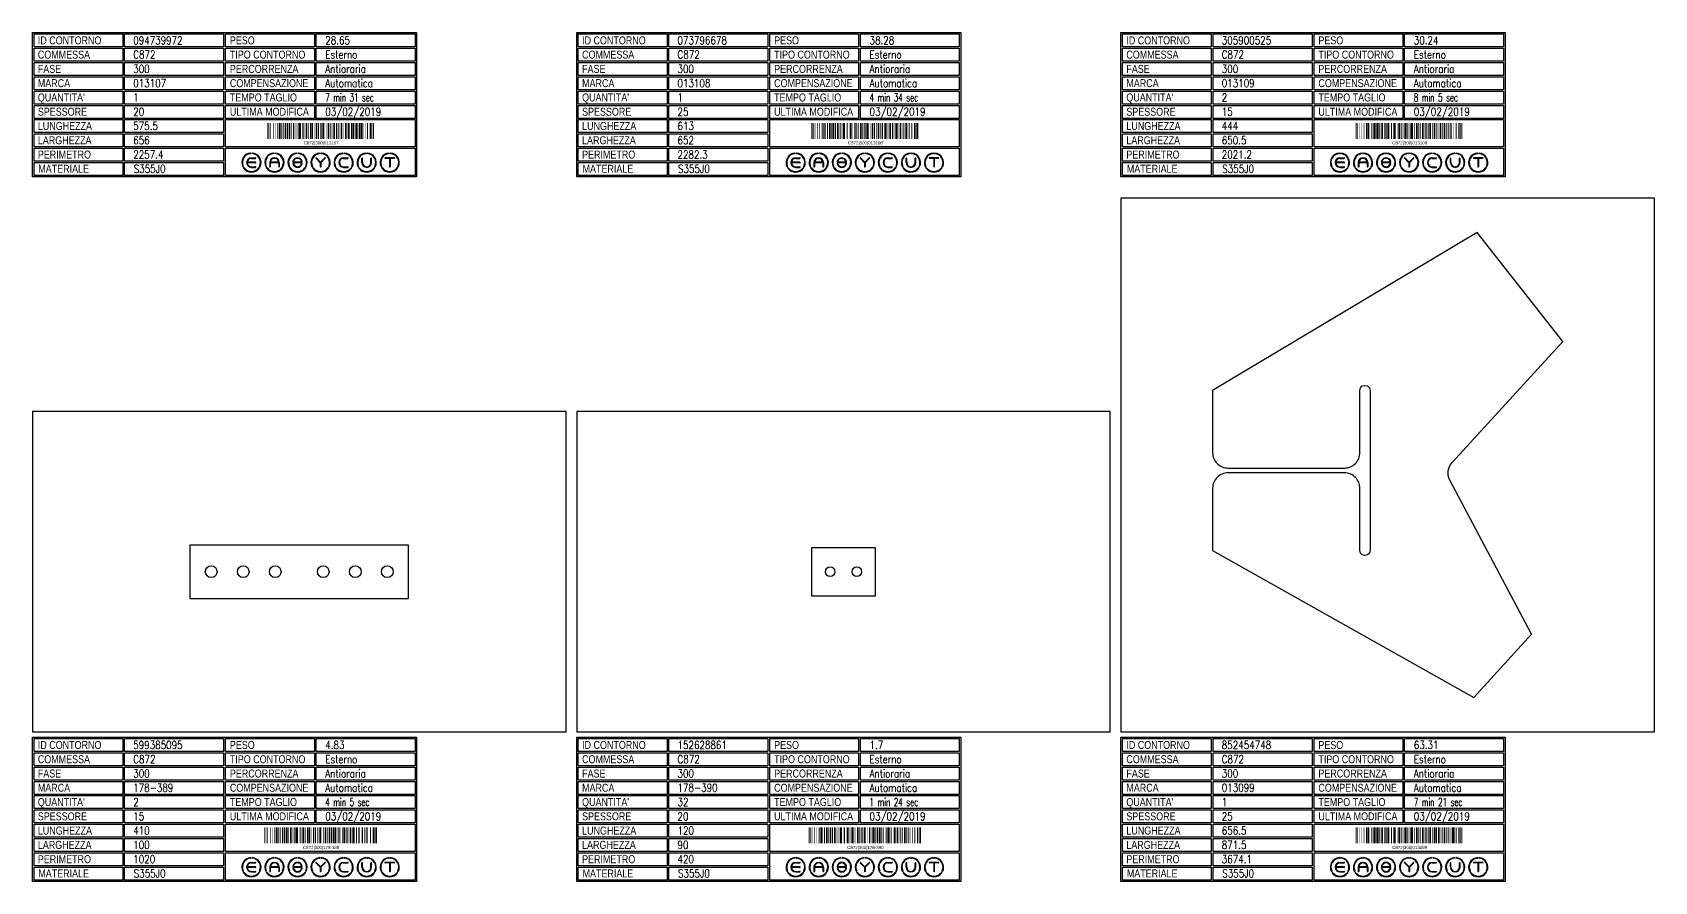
# Model space of a CAD drawing. Header units: millimetres. Extents: x 10000 to 53102, y 10000 to 35064.
# Drawn here: x 10000 to 13040, y 15084 to 16676 of the extents above; entities that cross this region are included whole.
import ezdxf
from ezdxf.enums import TextEntityAlignment as Align

# ---------------------------------------------------------------- set-up
doc = ezdxf.new("R2010")
doc.units = ezdxf.units.MM
doc.styles.add('EasyCutStyle', font='romans.shx', dxfattribs={"width": 0.8})
doc.styles.add('EasyCutStyle1', font='arial.ttf', dxfattribs={"width": 0.8})

# ---------------------------------------------------------------- blocks, each defined once
blk = doc.blocks.new('BlockShape01')
at = {"color": 253}
blk.add_lwpolyline([(0, 0), (720, 0), (720, -271), (0, -271)], close=True, dxfattribs=at)
at = {"color": 2}
for points in [[(3, -2.9), (169.3, -2.9), (169.3, -27.3), (3, -27.3)], [(3, -2.9), (169.3, -2.9), (169.3, -27.3), (3, -27.3)], [(3, -29.6), (169.3, -29.6), (169.3, -54), (3, -54)], [(361.9, -2.9), (528.3, -2.9), (528.3, -27.3), (361.9, -27.3)], [(361.9, -29.6), (528.3, -29.6), (528.3, -54), (361.9, -54)], [(3, -56.4), (169.3, -56.4), (169.3, -80.8), (3, -80.8)], [(361.9, -56.4), (528.3, -56.4), (528.3, -80.8), (361.9, -80.8)], [(3, -83.1), (169.3, -83.1), (169.3, -107.6), (3, -107.6)], [(361.9, -83.1), (528.3, -83.1), (528.3, -107.6), (361.9, -107.6)], [(3, -109.9), (169.3, -109.9), (169.3, -134.3), (3, -134.3)], [(361.9, -109.9), (528.3, -109.9), (528.3, -134.3), (361.9, -134.3)], [(3, -136.7), (169.3, -136.7), (169.3, -161.1), (3, -161.1)], [(361.9, -136.7), (528.3, -136.7), (528.3, -161.1), (361.9, -161.1)], [(3, -163.4), (169.3, -163.4), (169.3, -187.9), (3, -187.9)], [(3, -190.2), (169.3, -190.2), (169.3, -214.6), (3, -214.6)], [(3, -217), (169.3, -217), (169.3, -241.4), (3, -241.4)], [(3, -243.7), (169.3, -243.7), (169.3, -268.1), (3, -268.1)]]:
    blk.add_lwpolyline(points, close=True, dxfattribs=at)
at = {"color": 1}
for points in [[(172.7, -2.9), (358.1, -2.9), (358.1, -27.3), (172.7, -27.3)], [(172.7, -29.6), (358.1, -29.6), (358.1, -54), (172.7, -54)], [(531.6, -2.9), (717, -2.9), (717, -27.3), (531.6, -27.3)], [(531.6, -29.6), (717, -29.6), (717, -54), (531.6, -54)], [(172.7, -56.4), (358.1, -56.4), (358.1, -80.8), (172.7, -80.8)], [(531.6, -56.4), (717, -56.4), (717, -80.8), (531.6, -80.8)], [(172.7, -83.1), (358.1, -83.1), (358.1, -107.6), (172.7, -107.6)], [(531.6, -83.1), (717, -83.1), (717, -107.6), (531.6, -107.6)], [(172.7, -109.9), (358.1, -109.9), (358.1, -134.3), (172.7, -134.3)], [(531.6, -109.9), (717, -109.9), (717, -134.3), (531.6, -134.3)], [(172.7, -136.7), (358.1, -136.7), (358.1, -161.1), (172.7, -161.1)], [(531.6, -136.7), (717, -136.7), (717, -161.1), (531.6, -161.1)], [(172.7, -163.4), (358.1, -163.4), (358.1, -187.9), (172.7, -187.9)], [(361.9, -163.4), (717, -163.4), (717, -214.6), (361.9, -214.6)], [(172.7, -190.2), (358.1, -190.2), (358.1, -214.6), (172.7, -214.6)], [(172.7, -217), (358.1, -217), (358.1, -241.4), (172.7, -241.4)], [(361.9, -217), (717, -217), (717, -268.1), (361.9, -268.1)], [(172.7, -243.7), (358.1, -243.7), (358.1, -268.1), (172.7, -268.1)]]:
    blk.add_lwpolyline(points, close=True, dxfattribs=at)
at = {"color": 161, "style": 'EasyCutStyle1', "width": 0.8}
for s, p in [('ID CONTORNO', (10.1, -22.4)), ('PESO', (370, -22.4)), ('COMMESSA', (10.1, -49.1)), ('FASE', (10.1, -75.9)), ('TIPO CONTORNO', (370, -49.1)), ('PERCORRENZA', (370, -75.9)), ('MARCA', (10.1, -102.6)), ('COMPENSAZIONE', (370, -102.6)), ("QUANTITA'", (10.1, -129.4)), ('TEMPO TAGLIO', (370, -129.4)), ('SPESSORE', (10.1, -156.2)), ('ULTIMA MODIFICA', (370, -156.2)), ('LUNGHEZZA', (10.1, -182.9)), ('LARGHEZZA', (10.1, -209.7)), ('PERIMETRO', (10.1, -236.5)), ('MATERIALE', (11, -263.2))]:
    blk.add_text(s, height=15, dxfattribs=at).set_placement(p)
at = {"style": 'EasyCutStyle'}
for tag, p, width in [('IDSHAPE', (188.9, -22.4), 0.8), ('WEIGTHSHAPE', (548.8, -22.4), 0.8), ('ORDERSHAPE', (188.9, -49.1), 0.8), ('TYPESHAPE', (548.8, -49.1), 0.8), ('PHASESHAPE', (188.9, -75.9), 0.8), ('MKSHAPE', (188.9, -102.6), 0.8), ('JOUSHAPE', (548.8, -75.9), 0.8), ('COMPSHAPE', (548.8, -102.6), 0.8), ('QTASHAPE', (188.9, -129.4), 0.8), ('TIMECUTSHAPE', (548.8, -129.4), 0.65), ('TKSHAPE', (188.9, -156.2), 0.8), ('LASTMODIFYSHAPE', (548.8, -156.2), 0.8), ('LENGTHSHAPE', (188.9, -182.9), 0.8), ('HEIGHTSHAPE', (188.9, -209.7), 0.8), ('PERIMETERSHAPE', (188.9, -236.5), 0.8), ('MATSHAPE', (189.8, -263.2), 0.8)]:
    blk.add_attdef(tag, p, '', height=15, dxfattribs=dict(at, width=width))
blk = doc.blocks.new('Logo')
for color, points in [(140, [(-144.9, -7.2, -1), (-145.9, -7.6, -0.520567), (-131.2, 17.9, -1), (-131.1, 16.9, 0.520567)]), (256, [(-121.7, 0.5), (-137.5, 0.5, -0.394366), (-129.6, 7.9), (-121.7, 7.9, 1), (-121.7, 9), (-129.6, 9, 1), (-129.6, -9), (-121.7, -9, 1), (-121.7, -7.9), (-129.6, -7.9, -0.394366), (-137.5, -0.5), (-121.7, -0.5, 1)]), (140, [(-114.3, -7.2, 1), (-113.3, -7.6, 0.520567), (-128, 17.9, 0.916853), (-128.2, 16.9, 0.043377), (-128.1, 16.9, -0.520567)]), (140, [(-101.7, -7.2, -1), (-102.7, -7.6, -0.520567), (-88, 17.9, -1), (-87.9, 16.9, 0.520567)]), (140, [(-71.1, -7.2, 1), (-70.1, -7.6, 0.520567), (-84.8, 17.9, 1), (-84.9, 16.9, -0.520567)]), (140, [(-58.5, -7.2, -1), (-59.5, -7.6, -0.520567), (-44.8, 17.9, -1), (-44.7, 16.9, 0.520567)]), (256, [(-36.6, -0.5, -0.486114), (-35.5, -1.9, -0.776377), (-50.9, -2, 1), (-51.9, -2.3, 0.776377), (-34.5, -2.1, 0.486114), (-36.6, 0.5), (-49.8, 0.5, -0.486114), (-50.9, 1.9, -0.776377), (-35.5, 2, 1), (-34.5, 2.3, 0.776377), (-51.9, 2.1, 0.486114), (-49.8, -0.5)]), (140, [(-27.9, -7.2, 1), (-26.9, -7.6, 0.520567), (-41.6, 17.9, 1), (-41.7, 16.9, -0.520567)]), (140, [(-15.3, -7.2, -1), (-16.3, -7.6, -0.520567), (-1.6, 17.9, -1), (-1.5, 16.9, 0.520567)]), (256, [(0, 0.8), (-8.1, 8.8, 1), (-8.8, 8.1), (-0.5, -0.2), (-0.5, -7.9, 1), (0.5, -7.9), (0.5, -0.2), (8.8, 8.1, 1), (8.1, 8.8)]), (140, [(15.3, -7.2, 1), (16.3, -7.6, 0.520567), (1.6, 17.9, 1), (1.5, 16.9, -0.520567)]), (140, [(27.9, -7.2, -1), (26.9, -7.6, -0.520567), (41.6, 17.9, -1), (41.7, 16.9, 0.520567)]), (256, [(43.2, -9), (51.1, -9, 1), (51.1, -7.9), (43.2, -7.9, -1), (43.2, 7.9), (51.1, 7.9, 1), (51.1, 9), (43.2, 9, 1)]), (140, [(58.5, -7.2, 1), (59.5, -7.6, 0.520567), (44.8, 17.9, 1), (44.7, 16.9, -0.520567)]), (140, [(71.1, -7.2, -1), (70.1, -7.6, -0.520567), (84.8, 17.9, -1), (84.9, 16.9, 0.520567)]), (256, [(78.5, 0), (78.5, 7.9, 1), (77.4, 7.9), (77.4, 0, 1), (95.4, 0), (95.4, 7.9, 1), (94.3, 7.9), (94.3, 0, -1)]), (140, [(101.7, -7.2, 1), (102.7, -7.6, 0.520567), (88, 17.9, 1), (87.9, 16.9, -0.520567)]), (140, [(114.3, -7.2, -1), (113.3, -7.6, -0.520567), (128, 17.9, -1), (128.1, 16.9, 0.520567)]), (256, [(121.1, 9, 1), (121.1, 7.9), (129.1, 7.9), (129.1, -7.9, 1), (130.1, -7.9), (130.1, 7.9), (138.1, 7.9, 1), (138.1, 9)]), (140, [(144.9, -7.2, 1), (145.9, -7.6, 0.520567), (131.2, 17.9, 1), (131.1, 16.9, -0.520567)]), (140, [(-114.9, -10.3, 1), (-115.7, -9.7, -0.520567), (-143.5, -9.7, 1), (-144.3, -10.3, 0.520567)]), (140, [(-71.7, -10.3, 1), (-72.5, -9.7, -0.520567), (-100.3, -9.7, 1), (-101.1, -10.3, 0.520567)]), (140, [(-28.5, -10.3, 1), (-29.3, -9.7, -0.520567), (-57.1, -9.7, 1), (-57.9, -10.3, 0.520567)]), (140, [(14.7, -10.3, 1), (13.9, -9.7, -0.520567), (-13.9, -9.7, 1), (-14.7, -10.3, 0.520567)]), (140, [(57.9, -10.3, 1), (57.1, -9.7, -0.520567), (29.3, -9.7, 1), (28.5, -10.3, 0.520567)]), (140, [(101.1, -10.3, 1), (100.3, -9.7, -0.520567), (72.5, -9.7, 1), (71.7, -10.3, 0.520567)]), (140, [(144.3, -10.3, 1), (143.5, -9.7, -0.520567), (115.7, -9.7, 1), (114.9, -10.3, 0.520567)])]:
    blk.add_hatch(color=color).paths.add_polyline_path(points)
h = blk.add_hatch(color=256)
h.paths.add_polyline_path([(-78.5, -0.5), (-78.5, -7.9, 1), (-77.4, -7.9), (-77.4, 0, 1), (-95.4, 0), (-95.4, -7.9, 1), (-94.3, -7.9), (-94.3, -0.5)])
h.paths.add_polyline_path([(-94.3, 0.5, -0.933992), (-78.5, 0.5)], flags=16)
for p, q in [((-121.7, 0.5), (-137.5, 0.5)), ((-129.6, 9), (-121.7, 9)), ((-129.6, 7.9), (-121.7, 7.9)), ((-95.4, 0), (-95.4, -7.9)), ((-78.5, 0.5), (-94.3, 0.5)), ((-77.4, 0), (-77.4, -7.9)), ((-36.6, 0.5), (-49.8, 0.5)), ((-0.5, -0.2), (-8.8, 8.1)), ((0, 0.8), (-8.1, 8.8)), ((0, 0.8), (8.1, 8.8)), ((0.5, -0.2), (8.8, 8.1)), ((43.2, 9), (51.1, 9)), ((43.2, 7.9), (51.1, 7.9)), ((77.4, 0), (77.4, 7.9)), ((78.5, 0), (78.5, 7.9)), ((94.3, 0), (94.3, 7.9)), ((95.4, 0), (95.4, 7.9)), ((138.1, 9), (121.1, 9)), ((129.1, 7.9), (121.1, 7.9)), ((129.1, 7.9), (129.1, -7.9)), ((130.1, 7.9), (130.1, -7.9)), ((138.1, 7.9), (130.1, 7.9)), ((-121.7, -0.5), (-137.5, -0.5)), ((-129.6, -7.9), (-121.7, -7.9)), ((-129.6, -9), (-121.7, -9)), ((-94.3, -0.5), (-94.3, -7.9)), ((-78.5, -0.5), (-94.3, -0.5)), ((-78.5, -0.5), (-78.5, -7.9)), ((-36.6, -0.5), (-49.8, -0.5)), ((-0.5, -0.2), (-0.5, -7.9)), ((0.5, -0.2), (0.5, -7.9)), ((43.2, -7.9), (51.1, -7.9)), ((43.2, -9), (51.1, -9))]:
    blk.add_line(p, q)
at = {"color": 140}
for centre, radius, start, end in [((-129.6, 0), 18, 95, 205), ((-129.6, 0), 16.9, 95, 205), ((-131.1, 17.4), 0.54, 275, 95), ((-128.1, 17.4), 0.54, 85, 265), ((-129.6, 0), 16.9, 335, 85), ((-129.6, 0), 18, 335, 85), ((-86.4, 0), 18, 95, 205), ((-86.4, 0), 16.9, 95, 205), ((-87.9, 17.4), 0.54, 275, 95), ((-84.9, 17.4), 0.54, 85, 265), ((-86.4, 0), 16.9, 335, 85), ((-86.4, 0), 18, 335, 85), ((-43.2, 0), 18, 95, 205), ((-43.2, 0), 16.9, 95, 205), ((-44.7, 17.4), 0.54, 275, 95), ((-41.7, 17.4), 0.54, 85, 265), ((-43.2, 0), 16.9, 335, 85), ((-43.2, 0), 18, 335, 85), ((0, 0), 18, 95, 205), ((0, 0), 16.9, 95, 205), ((-1.5, 17.4), 0.54, 275, 95), ((1.5, 17.4), 0.54, 85, 265), ((0, 0), 16.9, 335, 85), ((0, 0), 18, 335, 85), ((43.2, 0), 18, 95, 205), ((43.2, 0), 16.9, 95, 205), ((41.7, 17.4), 0.54, 275, 95), ((44.7, 17.4), 0.54, 85, 265), ((43.2, 0), 16.9, 335, 85), ((43.2, 0), 18, 335, 85), ((86.4, 0), 18, 95, 205), ((86.4, 0), 16.9, 95, 205), ((84.9, 17.4), 0.54, 275, 95), ((87.9, 17.4), 0.54, 85, 265), ((86.4, 0), 16.9, 335, 85), ((86.4, 0), 18, 335, 85), ((129.6, 0), 18, 95, 205), ((129.6, 0), 16.9, 95, 205), ((128.1, 17.4), 0.54, 275, 95), ((131.1, 17.4), 0.54, 85, 265), ((129.6, 0), 16.9, 335, 85), ((129.6, 0), 18, 335, 85), ((-145.4, -7.4), 0.54, 205, 25), ((-143.9, -10), 0.54, 35, 215), ((-129.6, 0), 18, 215, 325), ((-129.6, 0), 16.9, 215, 325), ((-115.3, -10), 0.54, 325, 145), ((-113.8, -7.4), 0.54, 155, 335), ((-102.2, -7.4), 0.54, 205, 25), ((-100.7, -10), 0.54, 35, 215), ((-86.4, 0), 18, 215, 325), ((-86.4, 0), 16.9, 215, 325), ((-72.1, -10), 0.54, 325, 145), ((-70.6, -7.4), 0.54, 155, 335), ((-59, -7.4), 0.54, 205, 25), ((-57.5, -10), 0.54, 35, 215), ((-43.2, 0), 18, 215, 325), ((-43.2, 0), 16.9, 215, 325), ((-28.9, -10), 0.54, 325, 145), ((-27.4, -7.4), 0.54, 155, 335), ((-15.8, -7.4), 0.54, 205, 25), ((-14.3, -10), 0.54, 35, 215), ((0, 0), 18, 215, 325), ((0, 0), 16.9, 215, 325), ((14.3, -10), 0.54, 325, 145), ((15.8, -7.4), 0.54, 155, 335), ((27.4, -7.4), 0.54, 205, 25), ((28.9, -10), 0.54, 35, 215), ((43.2, 0), 18, 215, 325), ((43.2, 0), 16.9, 215, 325), ((57.5, -10), 0.54, 325, 145), ((59, -7.4), 0.54, 155, 335), ((70.6, -7.4), 0.54, 205, 25), ((72.1, -10), 0.54, 35, 215), ((86.4, 0), 18, 215, 325), ((86.4, 0), 16.9, 215, 325), ((100.7, -10), 0.54, 325, 145), ((102.2, -7.4), 0.54, 155, 335), ((113.8, -7.4), 0.54, 205, 25), ((115.3, -10), 0.54, 35, 215), ((129.6, 0), 18, 215, 325), ((129.6, 0), 16.9, 215, 325), ((143.9, -10), 0.54, 325, 145), ((145.4, -7.4), 0.54, 155, 335)]:
    blk.add_arc(centre, radius, start, end, dxfattribs=at)
for centre, radius, start, end in [((-129.6, 0), 9, 90, 270), ((-129.6, 0), 7.92, 90, 176.0904), ((-121.7, 8.5), 0.54, 270, 90), ((-121.7, 0), 0.54, 270, 90), ((-86.4, 0), 9, 0, 180), ((-86.4, 0), 7.92, 3.9096, 176.0904), ((-49.8, 1.6), 2.16, 166.2998, 270), ((-43.2, 0), 9, 15, 166.2998), ((-43.2, 0), 7.92, 15, 166.2998), ((-49.8, 1.6), 1.08, 166.2998, 270), ((-36.6, -1.6), 2.16, 346.2998, 90), ((-35, 2.2), 0.54, 195, 15), ((-8.5, 8.5), 0.54, 45, 225), ((8.5, 8.5), 0.54, 315, 135), ((43.2, 0), 9, 90, 270), ((43.2, 0), 7.92, 90, 270), ((51.1, 8.5), 0.54, 270, 90), ((77.9, 7.9), 0.54, 0, 180), ((86.4, 0), 9, 180, 0), ((86.4, 0), 7.92, 180, 0), ((94.9, 7.9), 0.54, 0, 180), ((121.1, 8.5), 0.54, 90, 270), ((138.1, 8.5), 0.54, 270, 90), ((-129.6, 0), 7.92, 183.9096, 270), ((-121.7, -8.5), 0.54, 270, 90), ((-94.9, -7.9), 0.54, 180, 0), ((-77.9, -7.9), 0.54, 180, 0), ((-51.4, -2.2), 0.54, 15, 195), ((-43.2, 0), 9, 195, 346.2998), ((-43.2, 0), 7.92, 195, 346.2998), ((-36.6, -1.6), 1.08, 346.2998, 90), ((0, -7.9), 0.54, 180, 0), ((51.1, -8.5), 0.54, 270, 90), ((129.6, -7.9), 0.54, 180, 0)]:
    blk.add_arc(centre, radius, start, end)
blk = doc.blocks.new('599385095_128', base_point=(245, -470))
at = {"linetype": 'Continuous'}
for points, const_width in [([(246, -470), (246, -440)], 2), ([(248.5, -470), (248.5, -440)], 1), ([(251.5, -470), (251.5, -440)], 1), ([(256.5, -470), (256.5, -440)], 1), ([(260.5, -470), (260.5, -440)], 1), ([(265, -470), (265, -440)], 2), ([(268.5, -470), (268.5, -440)], 3), ([(271.5, -470), (271.5, -440)], 1), ([(275, -470), (275, -440)], 2), ([(279.5, -470), (279.5, -440)], 3), ([(283, -470), (283, -440)], 2), ([(286.5, -470), (286.5, -440)], 3), ([(290, -470), (290, -440)], 2), ([(294.5, -470), (294.5, -440)], 3), ([(298.5, -470), (298.5, -440)], 1), ([(300.5, -470), (300.5, -440)], 1), ([(302.5, -470), (302.5, -440)], 1), ([(306, -470), (306, -440)], 4), ([(312, -470), (312, -440)], 2), ([(315.5, -470), (315.5, -440)], 1), ([(318.5, -470), (318.5, -440)], 3), ([(322.5, -470), (322.5, -440)], 1), ([(326.5, -470), (326.5, -440)], 3), ([(330, -470), (330, -440)], 2), ([(333.5, -470), (333.5, -440)], 1), ([(337.5, -470), (337.5, -440)], 3), ([(341, -470), (341, -440)], 2), ([(344.5, -470), (344.5, -440)], 1), ([(346.5, -470), (346.5, -440)], 1), ([(350, -470), (350, -440)], 4), ([(355.5, -470), (355.5, -440)], 1), ([(359.5, -470), (359.5, -440)], 3), ([(364, -470), (364, -440)], 2), ([(367.5, -470), (367.5, -440)], 3), ([(371, -470), (371, -440)], 2), ([(374.5, -470), (374.5, -440)], 3), ([(378.5, -470), (378.5, -440)], 3), ([(381.5, -470), (381.5, -440)], 1), ([(385, -470), (385, -440)], 2), ([(388.5, -470), (388.5, -440)], 1), ([(392, -470), (392, -440)], 2), ([(395.5, -470), (395.5, -440)], 3), ([(400, -470), (400, -440)], 2), ([(403.5, -470), (403.5, -440)], 1), ([(406.5, -470), (406.5, -440)], 3), ([(411.5, -470), (411.5, -440)], 3), ([(414.5, -470), (414.5, -440)], 1), ([(418, -470), (418, -440)], 2), ([(422.5, -470), (422.5, -440)], 3), ([(426.5, -470), (426.5, -440)], 1), ([(429, -470), (429, -440)], 2), ([(432.5, -470), (432.5, -440)], 1), ([(435.5, -470), (435.5, -440)], 1), ([(438, -470), (438, -440)], 2), ([(444, -470), (444, -440)], 2), ([(449.5, -470), (449.5, -440)], 3), ([(452.5, -470), (452.5, -440)], 1), ([(455, -470), (455, -440)], 2)]:
    blk.add_lwpolyline(points, dxfattribs=dict(at, const_width=const_width))
blk.add_text('C872|300|178-389', height=6).set_placement((351.5, -480.5), align=Align.CENTER)
blk = doc.blocks.new('152628861_128', base_point=(100, -475))
at = {"linetype": 'Continuous'}
for points, const_width in [([(101, -475), (101, -445)], 2), ([(103.5, -475), (103.5, -445)], 1), ([(106.5, -475), (106.5, -445)], 1), ([(111.5, -475), (111.5, -445)], 1), ([(115.5, -475), (115.5, -445)], 1), ([(120, -475), (120, -445)], 2), ([(123.5, -475), (123.5, -445)], 3), ([(126.5, -475), (126.5, -445)], 1), ([(130, -475), (130, -445)], 2), ([(134.5, -475), (134.5, -445)], 3), ([(138, -475), (138, -445)], 2), ([(141.5, -475), (141.5, -445)], 3), ([(145, -475), (145, -445)], 2), ([(149.5, -475), (149.5, -445)], 3), ([(153.5, -475), (153.5, -445)], 1), ([(155.5, -475), (155.5, -445)], 1), ([(157.5, -475), (157.5, -445)], 1), ([(161, -475), (161, -445)], 4), ([(167, -475), (167, -445)], 2), ([(170.5, -475), (170.5, -445)], 1), ([(173.5, -475), (173.5, -445)], 3), ([(177.5, -475), (177.5, -445)], 1), ([(181.5, -475), (181.5, -445)], 3), ([(185, -475), (185, -445)], 2), ([(188.5, -475), (188.5, -445)], 1), ([(192.5, -475), (192.5, -445)], 3), ([(196, -475), (196, -445)], 2), ([(199.5, -475), (199.5, -445)], 1), ([(201.5, -475), (201.5, -445)], 1), ([(205, -475), (205, -445)], 4), ([(210.5, -475), (210.5, -445)], 1), ([(214.5, -475), (214.5, -445)], 3), ([(219, -475), (219, -445)], 2), ([(222.5, -475), (222.5, -445)], 3), ([(226, -475), (226, -445)], 2), ([(229.5, -475), (229.5, -445)], 3), ([(233.5, -475), (233.5, -445)], 3), ([(236.5, -475), (236.5, -445)], 1), ([(240, -475), (240, -445)], 2), ([(243.5, -475), (243.5, -445)], 1), ([(247, -475), (247, -445)], 2), ([(250.5, -475), (250.5, -445)], 3), ([(255, -475), (255, -445)], 2), ([(258.5, -475), (258.5, -445)], 1), ([(261.5, -475), (261.5, -445)], 3), ([(266.5, -475), (266.5, -445)], 3), ([(270.5, -475), (270.5, -445)], 1), ([(273, -475), (273, -445)], 2), ([(276.5, -475), (276.5, -445)], 1), ([(280.5, -475), (280.5, -445)], 3), ([(284, -475), (284, -445)], 2), ([(288, -475), (288, -445)], 2), ([(290.5, -475), (290.5, -445)], 1), ([(294.5, -475), (294.5, -445)], 1), ([(299, -475), (299, -445)], 2), ([(304.5, -475), (304.5, -445)], 3), ([(307.5, -475), (307.5, -445)], 1), ([(310, -475), (310, -445)], 2)]:
    blk.add_lwpolyline(points, dxfattribs=dict(at, const_width=const_width))
blk.add_text('C872|300|178-390', height=6).set_placement((206.5, -485.5), align=Align.CENTER)
blk = doc.blocks.new('852454748_128', base_point=(368.2, -284.2))
at = {"linetype": 'Continuous'}
for points, const_width in [([(369.2, -284.2), (369.2, -254.2)], 2), ([(371.7, -284.2), (371.7, -254.2)], 1), ([(374.7, -284.2), (374.7, -254.2)], 1), ([(379.7, -284.2), (379.7, -254.2)], 1), ([(383.7, -284.2), (383.7, -254.2)], 1), ([(388.2, -284.2), (388.2, -254.2)], 2), ([(391.7, -284.2), (391.7, -254.2)], 3), ([(394.7, -284.2), (394.7, -254.2)], 1), ([(398.2, -284.2), (398.2, -254.2)], 2), ([(402.7, -284.2), (402.7, -254.2)], 3), ([(406.2, -284.2), (406.2, -254.2)], 2), ([(409.7, -284.2), (409.7, -254.2)], 3), ([(413.2, -284.2), (413.2, -254.2)], 2), ([(417.7, -284.2), (417.7, -254.2)], 3), ([(421.7, -284.2), (421.7, -254.2)], 1), ([(423.7, -284.2), (423.7, -254.2)], 1), ([(425.7, -284.2), (425.7, -254.2)], 1), ([(429.2, -284.2), (429.2, -254.2)], 4), ([(435.2, -284.2), (435.2, -254.2)], 2), ([(438.7, -284.2), (438.7, -254.2)], 1), ([(441.7, -284.2), (441.7, -254.2)], 3), ([(445.7, -284.2), (445.7, -254.2)], 1), ([(449.7, -284.2), (449.7, -254.2)], 3), ([(453.2, -284.2), (453.2, -254.2)], 2), ([(456.7, -284.2), (456.7, -254.2)], 1), ([(460.7, -284.2), (460.7, -254.2)], 3), ([(464.2, -284.2), (464.2, -254.2)], 2), ([(467.7, -284.2), (467.7, -254.2)], 1), ([(469.7, -284.2), (469.7, -254.2)], 1), ([(473.2, -284.2), (473.2, -254.2)], 4), ([(478.7, -284.2), (478.7, -254.2)], 1), ([(482.7, -284.2), (482.7, -254.2)], 3), ([(486.2, -284.2), (486.2, -254.2)], 2), ([(489.7, -284.2), (489.7, -254.2)], 1), ([(493.7, -284.2), (493.7, -254.2)], 3), ([(498.2, -284.2), (498.2, -254.2)], 2), ([(501.2, -284.2), (501.2, -254.2)], 2), ([(504.7, -284.2), (504.7, -254.2)], 1), ([(507.7, -284.2), (507.7, -254.2)], 3), ([(511.7, -284.2), (511.7, -254.2)], 1), ([(515.7, -284.2), (515.7, -254.2)], 3), ([(519.2, -284.2), (519.2, -254.2)], 2), ([(523.7, -284.2), (523.7, -254.2)], 3), ([(527.7, -284.2), (527.7, -254.2)], 1), ([(530.2, -284.2), (530.2, -254.2)], 2), ([(534.7, -284.2), (534.7, -254.2)], 3), ([(538.7, -284.2), (538.7, -254.2)], 1), ([(541.2, -284.2), (541.2, -254.2)], 2), ([(544.7, -284.2), (544.7, -254.2)], 1), ([(550.2, -284.2), (550.2, -254.2)], 4), ([(553.7, -284.2), (553.7, -254.2)], 1), ([(556.2, -284.2), (556.2, -254.2)], 2), ([(561.7, -284.2), (561.7, -254.2)], 3), ([(564.7, -284.2), (564.7, -254.2)], 1), ([(567.2, -284.2), (567.2, -254.2)], 2)]:
    blk.add_lwpolyline(points, dxfattribs=dict(at, const_width=const_width))
blk.add_text('C872|300|013099', height=6).set_placement((469.2, -294.7), align=Align.CENTER)
blk = doc.blocks.new('094739972_128', base_point=(327.7, -392))
at = {"linetype": 'Continuous'}
for points, const_width in [([(328.7, -392), (328.7, -362)], 2), ([(331.2, -392), (331.2, -362)], 1), ([(334.2, -392), (334.2, -362)], 1), ([(339.2, -392), (339.2, -362)], 1), ([(343.2, -392), (343.2, -362)], 1), ([(347.7, -392), (347.7, -362)], 2), ([(351.2, -392), (351.2, -362)], 3), ([(354.2, -392), (354.2, -362)], 1), ([(357.7, -392), (357.7, -362)], 2), ([(362.2, -392), (362.2, -362)], 3), ([(365.7, -392), (365.7, -362)], 2), ([(369.2, -392), (369.2, -362)], 3), ([(372.7, -392), (372.7, -362)], 2), ([(377.2, -392), (377.2, -362)], 3), ([(381.2, -392), (381.2, -362)], 1), ([(383.2, -392), (383.2, -362)], 1), ([(385.2, -392), (385.2, -362)], 1), ([(388.7, -392), (388.7, -362)], 4), ([(394.7, -392), (394.7, -362)], 2), ([(398.2, -392), (398.2, -362)], 1), ([(401.2, -392), (401.2, -362)], 3), ([(405.2, -392), (405.2, -362)], 1), ([(409.2, -392), (409.2, -362)], 3), ([(412.7, -392), (412.7, -362)], 2), ([(416.2, -392), (416.2, -362)], 1), ([(420.2, -392), (420.2, -362)], 3), ([(423.7, -392), (423.7, -362)], 2), ([(427.2, -392), (427.2, -362)], 1), ([(429.2, -392), (429.2, -362)], 1), ([(432.7, -392), (432.7, -362)], 4), ([(438.2, -392), (438.2, -362)], 1), ([(442.2, -392), (442.2, -362)], 3), ([(445.7, -392), (445.7, -362)], 2), ([(449.2, -392), (449.2, -362)], 1), ([(453.2, -392), (453.2, -362)], 3), ([(457.7, -392), (457.7, -362)], 2), ([(460.7, -392), (460.7, -362)], 2), ([(464.2, -392), (464.2, -362)], 1), ([(467.2, -392), (467.2, -362)], 3), ([(471.2, -392), (471.2, -362)], 1), ([(475.2, -392), (475.2, -362)], 3), ([(479.7, -392), (479.7, -362)], 2), ([(482.2, -392), (482.2, -362)], 1), ([(486.2, -392), (486.2, -362)], 3), ([(489.7, -392), (489.7, -362)], 2), ([(494.2, -392), (494.2, -362)], 3), ([(497.7, -392), (497.7, -362)], 2), ([(501.2, -392), (501.2, -362)], 3), ([(504.7, -392), (504.7, -362)], 2), ([(507.2, -392), (507.2, -362)], 1), ([(511.2, -392), (511.2, -362)], 1), ([(515.7, -392), (515.7, -362)], 2), ([(521.2, -392), (521.2, -362)], 3), ([(524.2, -392), (524.2, -362)], 1), ([(526.7, -392), (526.7, -362)], 2)]:
    blk.add_lwpolyline(points, dxfattribs=dict(at, const_width=const_width))
blk.add_text('C872|300|013107', height=6).set_placement((428.7, -402.5), align=Align.CENTER)
blk = doc.blocks.new('073796678_128', base_point=(346.5, -394))
at = {"linetype": 'Continuous'}
for points, const_width in [([(347.5, -394), (347.5, -364)], 2), ([(350, -394), (350, -364)], 1), ([(353, -394), (353, -364)], 1), ([(358, -394), (358, -364)], 1), ([(362, -394), (362, -364)], 1), ([(366.5, -394), (366.5, -364)], 2), ([(370, -394), (370, -364)], 3), ([(373, -394), (373, -364)], 1), ([(376.5, -394), (376.5, -364)], 2), ([(381, -394), (381, -364)], 3), ([(384.5, -394), (384.5, -364)], 2), ([(388, -394), (388, -364)], 3), ([(391.5, -394), (391.5, -364)], 2), ([(396, -394), (396, -364)], 3), ([(400, -394), (400, -364)], 1), ([(402, -394), (402, -364)], 1), ([(404, -394), (404, -364)], 1), ([(407.5, -394), (407.5, -364)], 4), ([(413.5, -394), (413.5, -364)], 2), ([(417, -394), (417, -364)], 1), ([(420, -394), (420, -364)], 3), ([(424, -394), (424, -364)], 1), ([(428, -394), (428, -364)], 3), ([(431.5, -394), (431.5, -364)], 2), ([(435, -394), (435, -364)], 1), ([(439, -394), (439, -364)], 3), ([(442.5, -394), (442.5, -364)], 2), ([(446, -394), (446, -364)], 1), ([(448, -394), (448, -364)], 1), ([(451.5, -394), (451.5, -364)], 4), ([(457, -394), (457, -364)], 1), ([(461, -394), (461, -364)], 3), ([(464.5, -394), (464.5, -364)], 2), ([(468, -394), (468, -364)], 1), ([(472, -394), (472, -364)], 3), ([(476.5, -394), (476.5, -364)], 2), ([(479.5, -394), (479.5, -364)], 2), ([(483, -394), (483, -364)], 1), ([(486, -394), (486, -364)], 3), ([(490, -394), (490, -364)], 1), ([(494, -394), (494, -364)], 3), ([(498.5, -394), (498.5, -364)], 2), ([(501, -394), (501, -364)], 1), ([(505, -394), (505, -364)], 3), ([(508.5, -394), (508.5, -364)], 2), ([(513, -394), (513, -364)], 3), ([(516, -394), (516, -364)], 1), ([(519.5, -394), (519.5, -364)], 2), ([(524, -394), (524, -364)], 3), ([(527, -394), (527, -364)], 1), ([(529.5, -394), (529.5, -364)], 2), ([(534.5, -394), (534.5, -364)], 2), ([(540, -394), (540, -364)], 3), ([(543, -394), (543, -364)], 1), ([(545.5, -394), (545.5, -364)], 2)]:
    blk.add_lwpolyline(points, dxfattribs=dict(at, const_width=const_width))
blk.add_text('C872|300|013108', height=6).set_placement((447.5, -404.5), align=Align.CENTER)
blk = doc.blocks.new('305900525_128', base_point=(262, -394.7))
at = {"linetype": 'Continuous'}
for points, const_width in [([(263, -394.7), (263, -364.7)], 2), ([(265.5, -394.7), (265.5, -364.7)], 1), ([(268.5, -394.7), (268.5, -364.7)], 1), ([(273.5, -394.7), (273.5, -364.7)], 1), ([(277.5, -394.7), (277.5, -364.7)], 1), ([(282, -394.7), (282, -364.7)], 2), ([(285.5, -394.7), (285.5, -364.7)], 3), ([(288.5, -394.7), (288.5, -364.7)], 1), ([(292, -394.7), (292, -364.7)], 2), ([(296.5, -394.7), (296.5, -364.7)], 3), ([(300, -394.7), (300, -364.7)], 2), ([(303.5, -394.7), (303.5, -364.7)], 3), ([(307, -394.7), (307, -364.7)], 2), ([(311.5, -394.7), (311.5, -364.7)], 3), ([(315.5, -394.7), (315.5, -364.7)], 1), ([(317.5, -394.7), (317.5, -364.7)], 1), ([(319.5, -394.7), (319.5, -364.7)], 1), ([(323, -394.7), (323, -364.7)], 4), ([(329, -394.7), (329, -364.7)], 2), ([(332.5, -394.7), (332.5, -364.7)], 1), ([(335.5, -394.7), (335.5, -364.7)], 3), ([(339.5, -394.7), (339.5, -364.7)], 1), ([(343.5, -394.7), (343.5, -364.7)], 3), ([(347, -394.7), (347, -364.7)], 2), ([(350.5, -394.7), (350.5, -364.7)], 1), ([(354.5, -394.7), (354.5, -364.7)], 3), ([(358, -394.7), (358, -364.7)], 2), ([(361.5, -394.7), (361.5, -364.7)], 1), ([(363.5, -394.7), (363.5, -364.7)], 1), ([(367, -394.7), (367, -364.7)], 4), ([(372.5, -394.7), (372.5, -364.7)], 1), ([(376.5, -394.7), (376.5, -364.7)], 3), ([(380, -394.7), (380, -364.7)], 2), ([(383.5, -394.7), (383.5, -364.7)], 1), ([(387.5, -394.7), (387.5, -364.7)], 3), ([(392, -394.7), (392, -364.7)], 2), ([(395, -394.7), (395, -364.7)], 2), ([(398.5, -394.7), (398.5, -364.7)], 1), ([(401.5, -394.7), (401.5, -364.7)], 3), ([(405.5, -394.7), (405.5, -364.7)], 1), ([(409.5, -394.7), (409.5, -364.7)], 3), ([(414, -394.7), (414, -364.7)], 2), ([(416.5, -394.7), (416.5, -364.7)], 1), ([(420.5, -394.7), (420.5, -364.7)], 3), ([(424, -394.7), (424, -364.7)], 2), ([(428.5, -394.7), (428.5, -364.7)], 3), ([(432.5, -394.7), (432.5, -364.7)], 1), ([(435, -394.7), (435, -364.7)], 2), ([(438.5, -394.7), (438.5, -364.7)], 1), ([(441, -394.7), (441, -364.7)], 2), ([(444.5, -394.7), (444.5, -364.7)], 1), ([(450, -394.7), (450, -364.7)], 2), ([(455.5, -394.7), (455.5, -364.7)], 3), ([(458.5, -394.7), (458.5, -364.7)], 1), ([(461, -394.7), (461, -364.7)], 2)]:
    blk.add_lwpolyline(points, dxfattribs=dict(at, const_width=const_width))
blk.add_text('C872|300|013109', height=6).set_placement((363, -405.2), align=Align.CENTER)

msp = doc.modelspace()

# ---------------------------------------------------------------- linework, layer by layer
for p, q in [((13040, 16365), (12040, 16365)), ((12040, 16365), (12040, 15365)), ((13040, 15365), (13040, 16365)), ((11000, 15965), (10000, 15965)), ((10000, 15965), (10000, 15365)), ((11000, 15365), (11000, 15965)), ((12020, 15965), (11020, 15965)), ((11020, 15965), (11020, 15365)), ((12020, 15365), (12020, 15965)), ((10000, 15365), (11000, 15365)), ((11020, 15365), (12020, 15365)), ((12040, 15365), (13040, 15365))]:
    msp.add_line(p, q)
at = {"color": 2}
msp.add_lwpolyline([(12701.3, 15429.3), (12809.3, 15547.8), (12656.3, 15836.8, -0.315738), (12660.8, 15869.8), (12868.3, 16096.3), (12707.8, 16300.8), (12211.8, 16004.8), (12211.8, 15888.3, 0.414214), (12240.8, 15859.3), (12458.8, 15859.3, 0.414214), (12487.8, 15888.3), (12487.8, 16004.8), (12488.8, 16009.8), (12492.3, 16013.3), (12497.3, 16014.3), (12502.3, 16013.3), (12505.8, 16009.8), (12506.8, 16004.8), (12506.8, 15704.8), (12505.8, 15699.8), (12502.3, 15696.3), (12497.3, 15695.3), (12492.3, 15696.3), (12488.8, 15699.8), (12487.8, 15704.8), (12487.8, 15821.3, 0.414214), (12458.8, 15850.3), (12240.8, 15850.3, 0.414214), (12211.8, 15821.3), (12211.8, 15704.8)], format="xyb", close=True, dxfattribs=at)
for points in [[(10295, 15615), (10705, 15615), (10705, 15715), (10295, 15715)], [(11460, 15620), (11580, 15620), (11580, 15710), (11460, 15710)]]:
    msp.add_lwpolyline(points, close=True, dxfattribs=at)
at = {"color": 4}
for centre, radius in [((10335, 15665), 11), ((10395, 15665), 11), ((10455, 15665), 11), ((10545, 15665), 11), ((10605, 15665), 11), ((10665, 15665), 11), ((11495, 15665), 9), ((11545, 15665), 9)]:
    msp.add_circle(centre, radius, dxfattribs=at)

# ---------------------------------------------------------------- block references
for p, values in [((10000, 16676), {'IDSHAPE': '094739972', 'ORDERSHAPE': 'C872', 'PHASESHAPE': '300', 'MKSHAPE': '013107', 'TKSHAPE': '20', 'LENGTHSHAPE': '575.5', 'HEIGHTSHAPE': '656', 'MATSHAPE': 'S355J0', 'LASTMODIFYSHAPE': '03/02/2019', 'PERIMETERSHAPE': '2257.4', 'WEIGTHSHAPE': '28.65', 'TYPESHAPE': 'Esterno', 'JOUSHAPE': 'Antioraria', 'COMPSHAPE': 'Automatica', 'TIMECUTSHAPE': '7 min 31 sec', 'QTASHAPE': '1'}), ((11020, 16676), {'IDSHAPE': '073796678', 'ORDERSHAPE': 'C872', 'PHASESHAPE': '300', 'MKSHAPE': '013108', 'TKSHAPE': '25', 'LENGTHSHAPE': '613', 'HEIGHTSHAPE': '652', 'MATSHAPE': 'S355J0', 'LASTMODIFYSHAPE': '03/02/2019', 'PERIMETERSHAPE': '2282.3', 'WEIGTHSHAPE': '38.28', 'TYPESHAPE': 'Esterno', 'JOUSHAPE': 'Antioraria', 'COMPSHAPE': 'Automatica', 'TIMECUTSHAPE': '4 min 34 sec', 'QTASHAPE': '1'}), ((12040, 16676), {'IDSHAPE': '305900525', 'ORDERSHAPE': 'C872', 'PHASESHAPE': '300', 'MKSHAPE': '013109', 'TKSHAPE': '15', 'LENGTHSHAPE': '444', 'HEIGHTSHAPE': '650.5', 'MATSHAPE': 'S355J0', 'LASTMODIFYSHAPE': '03/02/2019', 'PERIMETERSHAPE': '2021.2', 'WEIGTHSHAPE': '30.24', 'TYPESHAPE': 'Esterno', 'JOUSHAPE': 'Antioraria', 'COMPSHAPE': 'Automatica', 'TIMECUTSHAPE': '8 min 5 sec', 'QTASHAPE': '2'}), ((10000, 15355), {'IDSHAPE': '599385095', 'ORDERSHAPE': 'C872', 'PHASESHAPE': '300', 'MKSHAPE': '178-389', 'TKSHAPE': '15', 'LENGTHSHAPE': '410', 'HEIGHTSHAPE': '100', 'MATSHAPE': 'S355J0', 'LASTMODIFYSHAPE': '03/02/2019', 'PERIMETERSHAPE': '1020', 'WEIGTHSHAPE': '4.83', 'TYPESHAPE': 'Esterno', 'JOUSHAPE': 'Antioraria', 'COMPSHAPE': 'Automatica', 'TIMECUTSHAPE': '4 min 5 sec', 'QTASHAPE': '2'}), ((11020, 15355), {'IDSHAPE': '152628861', 'ORDERSHAPE': 'C872', 'PHASESHAPE': '300', 'MKSHAPE': '178-390', 'TKSHAPE': '20', 'LENGTHSHAPE': '120', 'HEIGHTSHAPE': '90', 'MATSHAPE': 'S355J0', 'LASTMODIFYSHAPE': '03/02/2019', 'PERIMETERSHAPE': '420', 'WEIGTHSHAPE': '1.7', 'TYPESHAPE': 'Esterno', 'JOUSHAPE': 'Antioraria', 'COMPSHAPE': 'Automatica', 'TIMECUTSHAPE': '1 min 24 sec', 'QTASHAPE': '32'}), ((12040, 15355), {'IDSHAPE': '852454748', 'ORDERSHAPE': 'C872', 'PHASESHAPE': '300', 'MKSHAPE': '013099', 'TKSHAPE': '25', 'LENGTHSHAPE': '656.5', 'HEIGHTSHAPE': '871.5', 'MATSHAPE': 'S355J0', 'LASTMODIFYSHAPE': '03/02/2019', 'PERIMETERSHAPE': '3674.1', 'WEIGTHSHAPE': '63.31', 'TYPESHAPE': 'Esterno', 'JOUSHAPE': 'Antioraria', 'COMPSHAPE': 'Automatica', 'TIMECUTSHAPE': '7 min 21 sec', 'QTASHAPE': '1'})]:
    msp.add_blockref('BlockShape01', p).add_auto_attribs(values)
for name, p in [('094739972_128', (10440, 16476.5)), ('073796678_128', (11460, 16476.5)), ('305900525_128', (12480, 16476.5)), ('Logo', (10540, 16432)), ('Logo', (11560, 16432)), ('Logo', (12580, 16432)), ('599385095_128', (10434.5, 15155.5)), ('152628861_128', (11454.5, 15155.5)), ('852454748_128', (12480, 15155.5)), ('Logo', (10540, 15111)), ('Logo', (11560, 15111)), ('Logo', (12580, 15111))]:
    msp.add_blockref(name, p)

doc.saveas('drawing.dxf')
